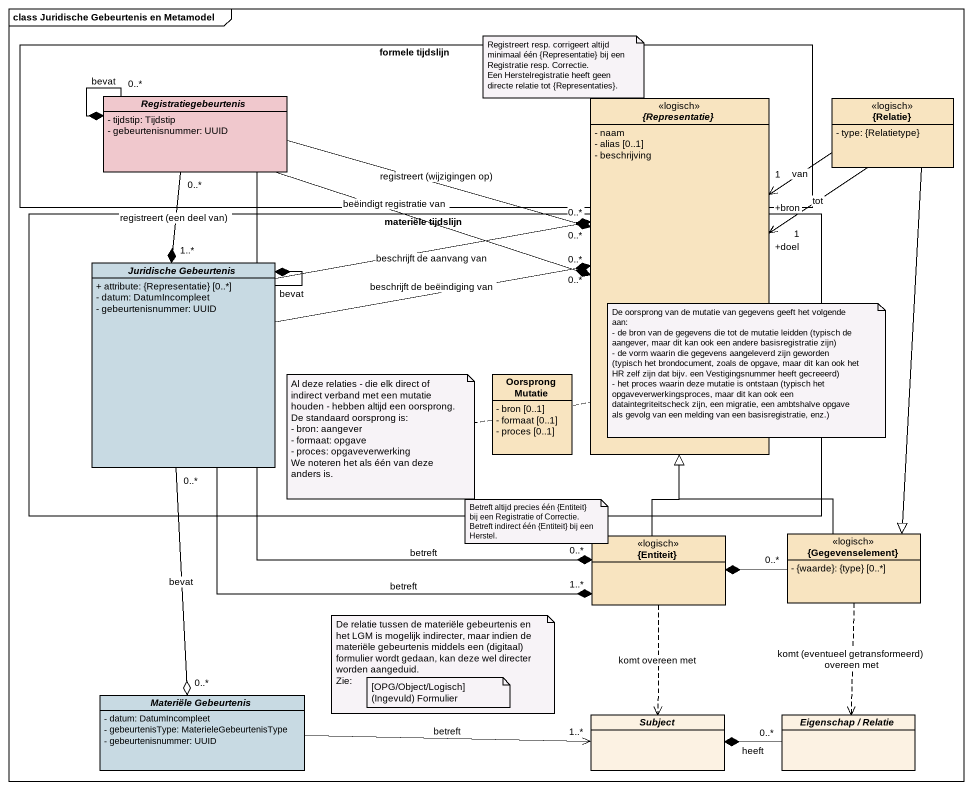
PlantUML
@startuml
mainframe class Juridische Gebeurtenis en Metamodel
hide circle
hide empty members
skinparam classAttributeIconSize 0
rectangle "formele tijdslijn" as formele_tijdslijn {
  abstract class Registratiegebeurtenis #F0C8CD {
    - tijdstip: Tijdstip
    - gebeurtenisnummer: UUID
  }
}
abstract class "{Representatie}" as Representatie <<logisch>> #F8E4C0 {
  - naam
  - alias [0..1]
  - beschrijving
}
class "{Relatie}" as Relatie <<logisch>> #F8E4C0 {
  - type: {Relatietype}
}
rectangle "materiële tijdslijn" as materiële_tijdslijn {
  abstract class "Juridische Gebeurtenis" as Juridische_Gebeurtenis #C8DAE3 {
    + attribute: {Representatie} [0..*]
    - datum: DatumIncompleet
    - gebeurtenisnummer: UUID
  }
  class "Oorsprong Mutatie" as Oorsprong_Mutatie #F8E4C0 {
    - bron [0..1]
    - formaat [0..1]
    - proces [0..1]
  }
}
class "{Entiteit}" as Entiteit <<logisch>> #F8E4C0
class "{Gegevenselement}" as Gegevenselement <<logisch>> #F8E4C0 {
  - {waarde}: {type} [0..*]
}
abstract class "Materiële Gebeurtenis" as Materiële_Gebeurtenis #C8DAE3 {
  - datum: DatumIncompleet
  - gebeurtenisType: MaterieleGebeurtenisType
  - gebeurtenisnummer: UUID
}
abstract class Subject #FCF2E3
abstract class "Eigenschap / Relatie" as Eigenschap_Relatie #FCF2E3
Registratiegebeurtenis "0..*" --* Registratiegebeurtenis : bevat
Registratiegebeurtenis -right-* "0..*" Representatie : beëindigt registratie van
Registratiegebeurtenis -right-* "0..*" Representatie : registreert (wijzigingen op)
Registratiegebeurtenis "0..*" --* "1..*" Juridische_Gebeurtenis : registreert (een deel van)
Registratiegebeurtenis --* "0..*" Entiteit : betreft
Relatie --> "+bron\n1" Representatie : van
Relatie --> "+doel\n1" Representatie : tot
Relatie --|> Gegevenselement
Juridische_Gebeurtenis -right-* "0..*" Representatie : beschrijft de beëindiging van
Juridische_Gebeurtenis -right-* "0..*" Representatie : beschrijft de aanvang van
Juridische_Gebeurtenis --* Juridische_Gebeurtenis : bevat
Juridische_Gebeurtenis -right-* "1..*" Entiteit : betreft
Juridische_Gebeurtenis "0..*" --o "0..*" Materiële_Gebeurtenis : bevat
Entiteit -up-|> Representatie
Entiteit ..> Subject : komt overeen met
Gegevenselement -up-|> Representatie
Gegevenselement "0..*" -left-* Entiteit
Gegevenselement ..> Eigenschap_Relatie : komt (eventueel getransformeerd) overeen met
Materiële_Gebeurtenis -right-> "1..*" Subject : betreft
Eigenschap_Relatie "0..*" -left-* Subject : heeft
note as N1
  Registreert resp. corrigeert altijd minimaal één {Representatie} bij een Registratie resp. Correctie.
  Een Herstelregistratie heeft geen directe relatie tot {Representaties}.
end note
note right of Oorsprong_Mutatie
  De oorsprong van de mutatie van gegevens geeft het volgende aan:
  - de bron van de gegevens die tot de mutatie leidden (typisch de aangever, maar dit kan ook een andere basisregistratie zijn)
  - de vorm waarin die gegevens aangeleverd zijn geworden (typisch het brondocument, zoals de opgave, maar dit kan ook het HR zelf zijn dat bijv. een Vestigingsnummer heeft gecreeerd)
  - het proces waarin deze mutatie is ontstaan (typisch het opgaveverwerkingsproces, maar dit kan ook een dataintegriteitscheck zijn, een migratie, een ambtshalve opgave als gevolg van een melding van een basisregistratie, enz.)
end note
note left of Oorsprong_Mutatie
  Al deze relaties - die elk direct of indirect verband met een mutatie houden - hebben altijd een oorsprong.
  De standaard oorsprong is:
  - bron: aangever
  - formaat: opgave
  - proces: opgaveverwerking
  We noteren het als één van deze anders is.
end note
note as N4
  Betreft altijd precies één {Entiteit} bij een Registratie of Correctie.
  Betreft indirect één {Entiteit} bij een Herstel.
end note
note as N5
  De relatie tussen de materiële gebeurtenis en het LGM is mogelijk indirecter, maar indien de materiële gebeurtenis middels een (digitaal) formulier wordt gedaan, kan deze wel directer worden aangeduid.
  Zie:
end note
note as N6
  [OPG/Object/Logisch] (Ingevuld) Formulier
end note
@enduml
